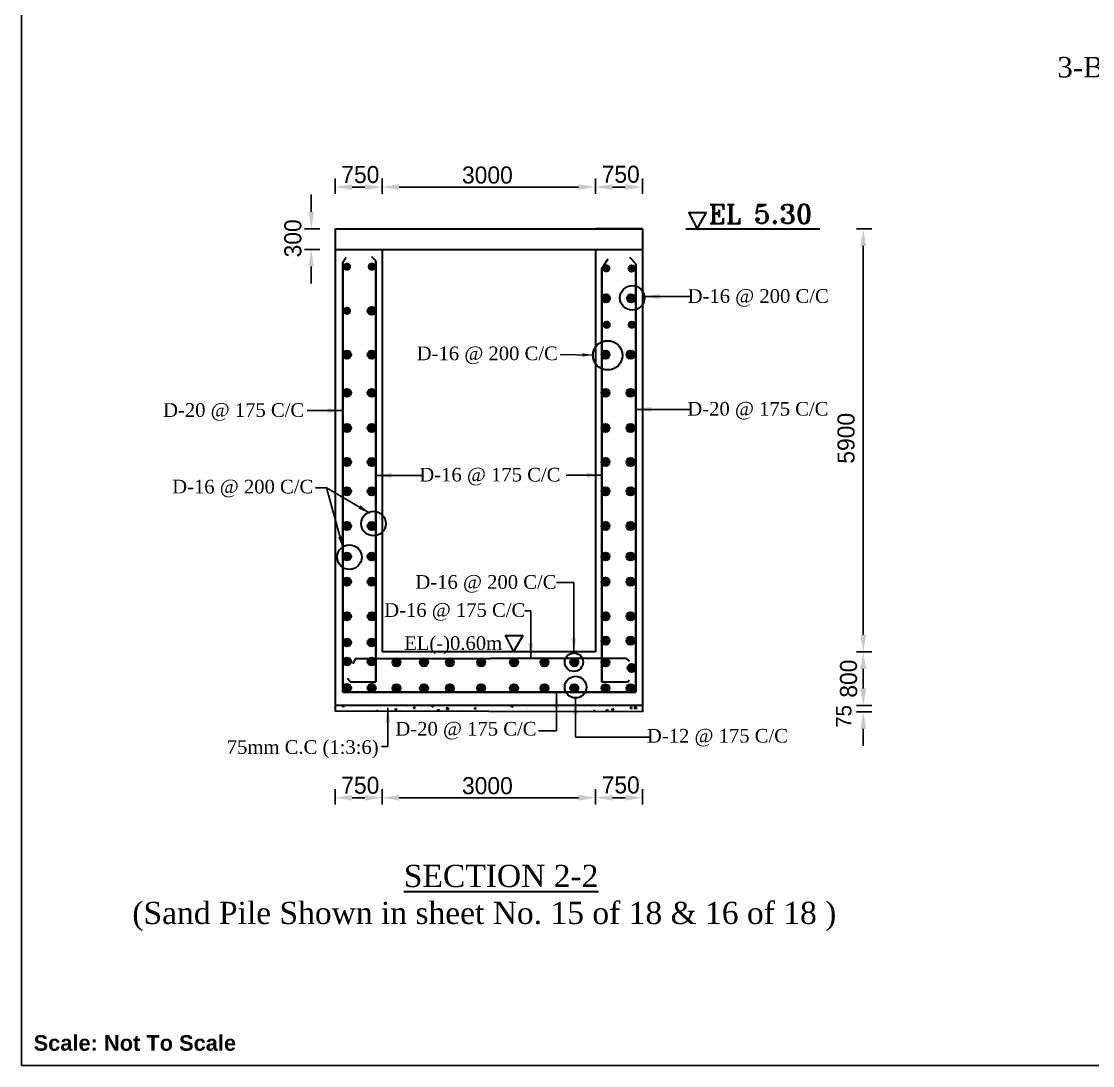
# Model space of a CAD drawing. Extents: x -1206532 to 786809, y -4288605 to 172932.
# Drawn here: x -581042 to -549675, y -4274386 to -4243805 of the extents above; entities that cross this region are included whole.
import ezdxf

# ---------------------------------------------------------------- set-up
doc = ezdxf.new("R2010")
doc.units = 0
doc.header["$LTSCALE"] = 300
doc.header["$MEASUREMENT"] = 0
doc.layers.get('0').update_dxf_attribs({"linetype": 'CONTINUOUS'})
doc.layers.get('DEFPOINTS').update_dxf_attribs({"linetype": 'CONTINUOUS'})
doc.layers.add('LINE', color=7, linetype='CONTINUOUS')
doc.layers.add('Other line', color=7, linetype='CONTINUOUS', lineweight=15)
doc.layers.add('Text 20', color=7, linetype='CONTINUOUS', lineweight=15)
doc.styles.add('Arial-200', font='ARIAL_0.TTF')
doc.styles.add('BIG', font='ROMANT.SHX')
doc.styles.add('TIMES', font='TIMES_0.TTF')
doc.dimstyles.new('3', dxfattribs={"dimtxt": 225, "dimasz": 350, "dimexe": 100, "dimexo": 25, "dimgap": 9, "dimtad": 0, "dimdec": 0, "dimzin": 0, "dimdsep": 46, "dimtxsty": 'Standard', "dimcen": 0, "dimclrd": 5, "dimclre": 6, "dimclrt": 1, "dimadec": 0, "dimazin": 0, "dimtfac": 1, "dimtdec": 0, "dimtofl": 0, "dimtmove": 2, "dimatfit": 3, "dimfxl": 1, "dimtolj": 1, "dimtzin": 0, "dimarcsym": 0})
doc.dimstyles.new('ISO-25', dxfattribs={"dimtxt": 2.5, "dimasz": 2.5, "dimexe": 1.25, "dimexo": 0.625, "dimtad": 1, "dimtxsty": 'Standard', "dimcen": 2.5, "dimadec": 0, "dimazin": 0, "dimtfac": 1, "dimtmove": 0, "dimatfit": 3, "dimfxl": 1, "dimarcsym": 0})

# ---------------------------------------------------------------- blocks, each defined once
blk = doc.blocks.new('*D776')
at = {"layer": 'DEFPOINTS', "color": 0, "lineweight": 30}
for p in [(-570483, -4266207), (-564233, -4265999), (-570483, -4266542)]:
    blk.add_point(p, dxfattribs=at)
at = {"layer": 'LINE', "color": 7, "lineweight": -2}
for p, q in [((-570483, -4266292), (-570483, -4266742)), ((-564733, -4266542), (-569983, -4266542)), ((-564233, -4266292), (-564233, -4266742))]:
    blk.add_line(p, q, dxfattribs=at)
at = {"layer": 'LINE', "color": 7, "lineweight": 30}
for points in [[(-569983, -4266459), (-569983, -4266625), (-570483, -4266542)], [(-564733, -4266459), (-564733, -4266625), (-564233, -4266542)]]:
    blk.add_solid(points, dxfattribs=at)
at = {"layer": 'LINE', "color": 7, "lineweight": 30, "insert": (-567397, -4266192), "char_height": 500, "attachment_point": 5}
blk.add_mtext('\\A1;3000', dxfattribs=at)
blk = doc.blocks.new('*D777')
at = {"layer": 'DEFPOINTS', "color": 0, "lineweight": 30}
for p in [(-564233, -4265999), (-562858, -4266109), (-564233, -4266542)]:
    blk.add_point(p, dxfattribs=at)
at = {"layer": 'LINE', "color": 7, "lineweight": -2}
for p, q in [((-564233, -4266292), (-564233, -4266742)), ((-563358, -4266542), (-563733, -4266542)), ((-562858, -4266292), (-562858, -4266742))]:
    blk.add_line(p, q, dxfattribs=at)
at = {"layer": 'LINE', "color": 7, "lineweight": 30}
for points in [[(-563733, -4266459), (-563733, -4266625), (-564233, -4266542)], [(-563358, -4266459), (-563358, -4266625), (-562858, -4266542)]]:
    blk.add_solid(points, dxfattribs=at)
at = {"layer": 'LINE', "color": 7, "lineweight": 30, "insert": (-563493, -4266169), "char_height": 500, "attachment_point": 5}
blk.add_mtext('\\A1;750', dxfattribs=at)
blk = doc.blocks.new('*D778')
at = {"layer": 'DEFPOINTS', "color": 0, "lineweight": 30}
for p in [(-571858, -4266207), (-570483, -4266207), (-571858, -4266542)]:
    blk.add_point(p, dxfattribs=at)
at = {"layer": 'LINE', "color": 7, "lineweight": -2}
for p, q in [((-571858, -4266292), (-571858, -4266742)), ((-570983, -4266542), (-571358, -4266542)), ((-570483, -4266292), (-570483, -4266742))]:
    blk.add_line(p, q, dxfattribs=at)
at = {"layer": 'LINE', "color": 7, "lineweight": 30}
for points in [[(-571358, -4266459), (-571358, -4266625), (-571858, -4266542)], [(-570983, -4266459), (-570983, -4266625), (-570483, -4266542)]]:
    blk.add_solid(points, dxfattribs=at)
at = {"layer": 'LINE', "color": 7, "lineweight": 30, "insert": (-571118, -4266179), "char_height": 500, "attachment_point": 5}
blk.add_mtext('\\A1;750', dxfattribs=at)
blk = doc.blocks.new('*D779')
at = {"layer": 'DEFPOINTS', "color": 0, "lineweight": 30}
for p in [(-556137, -4262267), (-556391, -4263839), (-556135, -4263839)]:
    blk.add_point(p, dxfattribs=at)
at = {"layer": 'LINE', "color": 7, "lineweight": -2}
for p, q in [((-556142, -4262267), (-556591, -4262267)), ((-556391, -4262767), (-556391, -4263339)), ((-556141, -4263839), (-556591, -4263839))]:
    blk.add_line(p, q, dxfattribs=at)
at = {"layer": 'LINE', "color": 7, "lineweight": 30}
for points in [[(-556474, -4262767), (-556307, -4262767), (-556391, -4262267)], [(-556474, -4263339), (-556307, -4263339), (-556391, -4263839)]]:
    blk.add_solid(points, dxfattribs=at)
at = {"layer": 'LINE', "color": 7, "lineweight": 30, "insert": (-556819, -4263054), "char_height": 500, "attachment_point": 5, "rotation": 90}
blk.add_mtext('\\A1;800', dxfattribs=at)
blk = doc.blocks.new('*D780')
at = {"layer": 'DEFPOINTS', "color": 0, "lineweight": 30}
for p in [(-556391, -4263839), (-556135, -4263839), (-556114, -4264026)]:
    blk.add_point(p, dxfattribs=at)
at = {"layer": 'LINE', "color": 7, "lineweight": -2}
for p, q in [((-556391, -4263339), (-556391, -4262839)), ((-556141, -4263839), (-556591, -4263839)), ((-556141, -4264026), (-556591, -4264026)), ((-556391, -4264526), (-556391, -4265026))]:
    blk.add_line(p, q, dxfattribs=at)
at = {"layer": 'LINE', "color": 7, "lineweight": 30}
for points in [[(-556474, -4263339), (-556307, -4263339), (-556391, -4263839)], [(-556474, -4264526), (-556307, -4264526), (-556391, -4264026)]]:
    blk.add_solid(points, dxfattribs=at)
at = {"layer": 'LINE', "color": 7, "lineweight": 30, "insert": (-556958, -4264161), "char_height": 450, "attachment_point": 5, "rotation": 90}
blk.add_mtext('\\A1;75', dxfattribs=at)
blk = doc.blocks.new('*D781')
at = {"layer": 'DEFPOINTS', "color": 0, "lineweight": 30}
for p in [(-555230, -4249878), (-556391, -4262267), (-556135, -4262267)]:
    blk.add_point(p, dxfattribs=at)
at = {"layer": 'LINE', "color": 7, "lineweight": -2}
for p, q in [((-556141, -4249878), (-556591, -4249878)), ((-556391, -4250378), (-556391, -4261767)), ((-556141, -4262267), (-556591, -4262267))]:
    blk.add_line(p, q, dxfattribs=at)
at = {"layer": 'LINE', "color": 7, "lineweight": 30}
for points in [[(-556474, -4250378), (-556307, -4250378), (-556391, -4249878)], [(-556474, -4261767), (-556307, -4261767), (-556391, -4262267)]]:
    blk.add_solid(points, dxfattribs=at)
at = {"layer": 'LINE', "color": 7, "lineweight": 30, "insert": (-556891, -4256014), "char_height": 500, "attachment_point": 5, "rotation": 90}
blk.add_mtext('\\A1;5900', dxfattribs=at)
blk = doc.blocks.new('*D782')
at = {"layer": 'DEFPOINTS', "color": 0, "lineweight": 30}
for p in [(-570483, -4248321), (-564233, -4248113), (-570483, -4248656)]:
    blk.add_point(p, dxfattribs=at)
at = {"layer": 'LINE', "color": 7, "lineweight": -2}
for p, q in [((-570483, -4248406), (-570483, -4248856)), ((-564733, -4248656), (-569983, -4248656)), ((-564233, -4248406), (-564233, -4248856))]:
    blk.add_line(p, q, dxfattribs=at)
at = {"layer": 'LINE', "color": 7, "lineweight": 30}
for points in [[(-569983, -4248572), (-569983, -4248739), (-570483, -4248656)], [(-564733, -4248572), (-564733, -4248739), (-564233, -4248656)]]:
    blk.add_solid(points, dxfattribs=at)
at = {"layer": 'LINE', "color": 7, "lineweight": 30, "insert": (-567397, -4248306), "char_height": 500, "attachment_point": 5}
blk.add_mtext('\\A1;3000', dxfattribs=at)
blk = doc.blocks.new('*D783')
at = {"layer": 'DEFPOINTS', "color": 0, "lineweight": 30}
for p in [(-564233, -4248113), (-562858, -4248222), (-564233, -4248656)]:
    blk.add_point(p, dxfattribs=at)
at = {"layer": 'LINE', "color": 7, "lineweight": -2}
for p, q in [((-564233, -4248406), (-564233, -4248856)), ((-563358, -4248656), (-563733, -4248656)), ((-562858, -4248406), (-562858, -4248856))]:
    blk.add_line(p, q, dxfattribs=at)
at = {"layer": 'LINE', "color": 7, "lineweight": 30}
for points in [[(-563733, -4248572), (-563733, -4248739), (-564233, -4248656)], [(-563358, -4248572), (-563358, -4248739), (-562858, -4248656)]]:
    blk.add_solid(points, dxfattribs=at)
at = {"layer": 'LINE', "color": 7, "lineweight": 30, "insert": (-563493, -4248283), "char_height": 500, "attachment_point": 5}
blk.add_mtext('\\A1;750', dxfattribs=at)
blk = doc.blocks.new('*D784')
at = {"layer": 'DEFPOINTS', "color": 0, "lineweight": 30}
for p in [(-571858, -4248321), (-570483, -4248321), (-571858, -4248656)]:
    blk.add_point(p, dxfattribs=at)
at = {"layer": 'LINE', "color": 7, "lineweight": -2}
for p, q in [((-571858, -4248406), (-571858, -4248856)), ((-570983, -4248656), (-571358, -4248656)), ((-570483, -4248406), (-570483, -4248856))]:
    blk.add_line(p, q, dxfattribs=at)
at = {"layer": 'LINE', "color": 7, "lineweight": 30}
for points in [[(-571358, -4248572), (-571358, -4248739), (-571858, -4248656)], [(-570983, -4248572), (-570983, -4248739), (-570483, -4248656)]]:
    blk.add_solid(points, dxfattribs=at)
at = {"layer": 'LINE', "color": 7, "lineweight": 30, "insert": (-571118, -4248292), "char_height": 500, "attachment_point": 5}
blk.add_mtext('\\A1;750', dxfattribs=at)
blk = doc.blocks.new('*D862')
at = {"layer": 'DEFPOINTS', "color": 0, "lineweight": 30}
for p in [(-572555, -4249878), (-572286, -4249878), (-572286, -4250482)]:
    blk.add_point(p, dxfattribs=at)
at = {"layer": 'LINE', "color": 7, "lineweight": -2}
for p, q in [((-572555, -4249378), (-572555, -4248878)), ((-572305, -4249878), (-572755, -4249878)), ((-572305, -4250482), (-572755, -4250482)), ((-572555, -4250982), (-572555, -4251482))]:
    blk.add_line(p, q, dxfattribs=at)
at = {"layer": 'LINE', "color": 7, "lineweight": 30}
for points in [[(-572639, -4249378), (-572472, -4249378), (-572555, -4249878)], [(-572639, -4250982), (-572472, -4250982), (-572555, -4250482)]]:
    blk.add_solid(points, dxfattribs=at)
at = {"layer": 'LINE', "color": 7, "lineweight": 30, "insert": (-573091, -4250159), "char_height": 500, "attachment_point": 5, "rotation": 90}
blk.add_mtext('\\A1;300', dxfattribs=at)

msp = doc.modelspace()

# ---------------------------------------------------------------- hatches: boundary and pattern name
at = {"layer": 'LINE', "lineweight": 30}
for points in [[(-571628.451, -4250988.515, -1), (-571388.662, -4250988.515, -1)], [(-570903.777, -4250988.515, -1), (-570663.988, -4250988.515, -1)], [(-564033.764, -4251037.319, -1), (-563793.975, -4251037.319, -1)], [(-563294.405, -4251041.337, -1), (-563054.616, -4251041.337, -1)], [(-564042.505, -4251916.273, -1), (-563802.716, -4251916.273, -1)], [(-563311.184, -4251916.273, -1), (-563071.395, -4251916.273, -1)], [(-570901.894, -4252271, -1), (-570662.106, -4252271, -1)], [(-571628.451, -4252280.629, -1), (-571388.662, -4252280.629, -1)], [(-564023.215, -4252689, -1), (-563783.426, -4252689, -1)], [(-563291.894, -4252689, -1), (-563052.106, -4252689, -1)], [(-571628.451, -4253562.877, -1), (-571388.662, -4253562.877, -1)], [(-570903.777, -4253562.877, -1), (-570663.988, -4253562.877, -1)], [(-564057.888, -4253562.877, -1), (-563818.1, -4253562.877, -1)], [(-563326.567, -4253562.877, -1), (-563086.779, -4253562.877, -1)], [(-571628.451, -4254681.293, -1), (-571388.662, -4254681.293, -1)], [(-570903.777, -4254681.293, -1), (-570663.988, -4254681.293, -1)], [(-564057.888, -4254681.293, -1), (-563818.1, -4254681.293, -1)], [(-563326.567, -4254681.293, -1), (-563086.779, -4254681.293, -1)], [(-571628.451, -4255712.992, -1), (-571388.662, -4255712.992, -1)], [(-570903.777, -4255712.992, -1), (-570663.988, -4255712.992, -1)], [(-564057.888, -4255712.992, -1), (-563818.1, -4255712.992, -1)], [(-563326.567, -4255712.992, -1), (-563086.779, -4255712.992, -1)], [(-571628.451, -4256709.489, -1), (-571388.662, -4256709.489, -1)], [(-570903.777, -4256709.489, -1), (-570663.988, -4256709.489, -1)], [(-564057.888, -4256709.489, -1), (-563818.1, -4256709.489, -1)], [(-563326.567, -4256709.489, -1), (-563086.779, -4256709.489, -1)], [(-571628.451, -4257566.681, -1), (-571388.662, -4257566.681, -1)], [(-570903.777, -4257566.681, -1), (-570663.988, -4257566.681, -1)], [(-564057.888, -4257566.681, -1), (-563818.1, -4257566.681, -1)], [(-563326.567, -4257566.681, -1), (-563086.779, -4257566.681, -1)], [(-571628.451, -4258582.282, -1), (-571388.662, -4258582.282, -1)], [(-570903.777, -4258582.282, -1), (-570663.988, -4258582.282, -1)], [(-564057.888, -4258582.282, -1), (-563818.1, -4258582.282, -1)], [(-563326.567, -4258582.282, -1), (-563086.779, -4258582.282, -1)], [(-571628.451, -4259476.65, -1), (-571388.662, -4259476.65, -1)], [(-570903.777, -4259476.65, -1), (-570663.988, -4259476.65, -1)], [(-564057.888, -4259476.65, -1), (-563818.1, -4259476.65, -1)], [(-563326.567, -4259476.65, -1), (-563086.779, -4259476.65, -1)], [(-571628.451, -4260211.656, -1), (-571388.662, -4260211.656, -1)], [(-570903.777, -4260211.656, -1), (-570663.988, -4260211.656, -1)], [(-564057.888, -4260211.656, -1), (-563818.1, -4260211.656, -1)], [(-563326.567, -4260211.656, -1), (-563086.779, -4260211.656, -1)], [(-571628.451, -4261227.257, -1), (-571388.662, -4261227.257, -1)], [(-570903.777, -4261227.257, -1), (-570663.988, -4261227.257, -1)], [(-564057.888, -4261227.257, -1), (-563818.1, -4261227.257, -1)], [(-563326.567, -4261227.257, -1), (-563086.779, -4261227.257, -1)], [(-571628.451, -4261996.643, -1), (-571388.662, -4261996.643, -1)], [(-570903.777, -4261996.643, -1), (-570663.988, -4261996.643, -1)], [(-564057.888, -4261944.098, -1), (-563818.1, -4261944.098, -1)], [(-563326.567, -4261944.098, -1), (-563086.779, -4261944.098, -1)], [(-571628.451, -4262552.11, -1), (-571388.662, -4262552.11, -1)], [(-570903.777, -4262552.11, -1), (-570663.988, -4262552.11, -1)], [(-570180.116, -4262573.358, -1), (-569940.327, -4262573.358, -1)], [(-569375.899, -4262573.358, -1), (-569136.11, -4262573.358, -1)], [(-568616.364, -4262573.358, -1), (-568376.575, -4262573.358, -1)], [(-567700.451, -4262573.358, -1), (-567460.663, -4262573.358, -1)], [(-566739.857, -4262573.358, -1), (-566500.069, -4262573.358, -1)], [(-565846.294, -4262573.358, -1), (-565606.506, -4262573.358, -1)], [(-564974.05, -4262573.358, -1), (-564734.261, -4262573.358, -1)], [(-564057.888, -4262573.358, -1), (-563818.1, -4262573.358, -1)], [(-563294.49, -4262742.388, -1), (-563054.701, -4262742.388, -1)], [(-571628.451, -4263329.763, -1), (-571388.662, -4263329.763, -1)], [(-570903.777, -4263329.763, -1), (-570663.988, -4263329.763, -1)], [(-570180.116, -4263332.329, -1), (-569940.327, -4263332.329, -1)], [(-569375.899, -4263332.329, -1), (-569136.11, -4263332.329, -1)], [(-568616.364, -4263332.329, -1), (-568376.575, -4263332.329, -1)], [(-567700.451, -4263332.329, -1), (-567460.663, -4263332.329, -1)], [(-566739.857, -4263332.329, -1), (-566500.069, -4263332.329, -1)], [(-565846.294, -4263332.329, -1), (-565606.506, -4263332.329, -1)], [(-564974.05, -4263332.329, -1), (-564734.261, -4263332.329, -1)], [(-564057.888, -4263332.329, -1), (-563818.1, -4263332.329, -1)], [(-563326.567, -4263332.329, -1), (-563086.779, -4263332.329, -1)]]:
    msp.add_hatch(color=256, dxfattribs=at).paths.add_polyline_path(points)

# ---------------------------------------------------------------- linework, layer by layer
at = {"linetype": 'ByBlock', "lineweight": 30}
for points in [[(-561258.47, -4249877.588), (-560988.47, -4249407.588), (-561498.47, -4249407.588), (-561258.47, -4249877.588)], [(-566630.377, -4262266.738), (-566360.377, -4261796.738), (-566870.377, -4261796.738), (-566630.377, -4262266.738)]]:
    msp.add_lwpolyline(points, dxfattribs=at)
for centre, radius in [((-563155.903, -4251903.805), 359.933), ((-563874.376, -4253584.421), 429.352), ((-570732.462, -4258513.16), 359.933), ((-571438.642, -4259494.301), 359.933), ((-564863.285, -4262571.369), 270)]:
    msp.add_circle(centre, radius, dxfattribs=at)
at = {"layer": 'LINE', "lineweight": 30}
for p, q in [((-571857.505, -4249877.588), (-571857.505, -4262266.738)), ((-562857.505, -4249877.588), (-564232.505, -4249877.588)), ((-562857.505, -4249877.588), (-562857.505, -4264026.238)), ((-561589.528, -4249877.588), (-557662.427, -4249877.588)), ((-570482.505, -4250481.989), (-570482.505, -4262266.738)), ((-564232.505, -4250481.989), (-564232.505, -4262266.738)), ((-564232.505, -4262266.738), (-570482.505, -4262266.738)), ((-562857.505, -4263838.738), (-571857.505, -4263838.738)), ((-562857.505, -4264026.238), (-571857.505, -4264001.639))]:
    msp.add_line(p, q, dxfattribs=at)
at = {"layer": 'LINE', "color": 0, "lineweight": 30}
for p, q in [((-571627.786, -4250851.753), (-571535.874, -4250711.356)), ((-570660.784, -4250820.794), (-570779.595, -4250698.131)), ((-564042.505, -4251044.776), (-563856.538, -4250760.711)), ((-563047.505, -4250903.111), (-563224.737, -4250720.133))]:
    msp.add_line(p, q, dxfattribs=at)
at = {"layer": 'LINE', "lineweight": 40}
for p, q in [((-571627.786, -4250851.753), (-571627.786, -4263451.738)), ((-570660.784, -4250820.794), (-570660.784, -4263147.407)), ((-563047.505, -4250903.111), (-563047.505, -4263451.738)), ((-564042.505, -4251044.776), (-564042.505, -4263147.407)), ((-563350.236, -4262456.738), (-571266.735, -4262470.39)), ((-563047.505, -4263451.738), (-571627.786, -4263451.738))]:
    msp.add_line(p, q, dxfattribs=at)
at = {"layer": 'LINE'}
msp.add_lwpolyline([(-581042.407, -4274386.323), (-498437.505, -4274386.323), (-498437.505, -4215972.857), (-581042.407, -4215972.857)], close=True, dxfattribs=at)
at = {"layer": 'LINE', "lineweight": 30}
for centre, radius in [((-563922.611, -4251916.273), 119.894), ((-563191.29, -4251916.273), 119.894), ((-570783.882, -4252280.629), 119.894), ((-571508.557, -4253562.877), 119.894), ((-570783.882, -4253562.877), 119.894), ((-563937.994, -4253562.877), 119.894), ((-563206.673, -4253562.877), 119.894), ((-571508.557, -4254681.293), 119.894), ((-570783.882, -4254681.293), 119.894), ((-563937.994, -4254681.293), 119.894), ((-563206.673, -4254681.293), 119.894), ((-571508.557, -4255712.992), 119.894), ((-570783.882, -4255712.992), 119.894), ((-563937.994, -4255712.992), 119.894), ((-563206.673, -4255712.992), 119.894), ((-571508.557, -4256709.489), 119.894), ((-570783.882, -4256709.489), 119.894), ((-563937.994, -4256709.489), 119.894), ((-563206.673, -4256709.489), 119.894), ((-571508.557, -4257566.681), 119.894), ((-570783.882, -4257566.681), 119.894), ((-563937.994, -4257566.681), 119.894), ((-563206.673, -4257566.681), 119.894), ((-571508.557, -4258582.282), 119.894), ((-570783.882, -4258582.282), 119.894), ((-563937.994, -4258582.282), 119.894), ((-563206.673, -4258582.282), 119.894), ((-571508.557, -4259476.65), 119.894), ((-570783.882, -4259476.65), 119.894), ((-563937.994, -4259476.65), 119.894), ((-563206.673, -4259476.65), 119.894), ((-571508.557, -4260211.656), 119.894), ((-570783.882, -4260211.656), 119.894), ((-563937.994, -4260211.656), 119.894), ((-563206.673, -4260211.656), 119.894), ((-571508.557, -4261227.257), 119.894), ((-570783.882, -4261227.257), 119.894), ((-563937.994, -4261227.257), 119.894), ((-563206.673, -4261227.257), 119.894), ((-571508.557, -4261996.643), 119.894), ((-570783.882, -4261996.643), 119.894), ((-563937.994, -4261944.098), 119.894), ((-563206.673, -4261944.098), 119.894), ((-571508.557, -4262552.11), 119.894), ((-570783.882, -4262552.11), 119.894), ((-570060.222, -4262573.358), 119.894), ((-569256.005, -4262573.358), 119.894), ((-568496.469, -4262573.358), 119.894), ((-567580.557, -4262573.358), 119.894), ((-566619.963, -4262573.358), 119.894), ((-565726.4, -4262573.358), 119.894), ((-564854.155, -4262573.358), 119.894), ((-563937.994, -4262573.358), 119.894), ((-563174.596, -4262742.388), 119.894), ((-564814.143, -4263301.87), 316.84), ((-571508.557, -4263329.763), 119.894), ((-570783.882, -4263329.763), 119.894), ((-570060.222, -4263332.329), 119.894), ((-569256.005, -4263332.329), 119.894), ((-568496.469, -4263332.329), 119.894), ((-567580.557, -4263332.329), 119.894), ((-566619.963, -4263332.329), 119.894), ((-565726.4, -4263332.329), 119.894), ((-564854.155, -4263332.329), 119.894), ((-563937.994, -4263332.329), 119.894), ((-563206.673, -4263332.329), 119.894)]:
    msp.add_circle(centre, radius, dxfattribs=at)
at = {"layer": 'Other line', "color": 0, "lineweight": 30}
for p, q in [((-571857.505, -4249877.588), (-570482.505, -4249877.588)), ((-571857.505, -4249877.588), (-564232.505, -4249877.588)), ((-564232.505, -4249877.588), (-562857.505, -4249877.588)), ((-571857.505, -4250481.989), (-562857.505, -4250481.989)), ((-571857.505, -4262266.738), (-571857.505, -4264001.639)), ((-571266.735, -4262470.39), (-571342.154, -4262619.521)), ((-563350.236, -4262456.738), (-563232.188, -4262541.968)), ((-571417.883, -4263147.407), (-571496, -4263050)), ((-563285.406, -4263147.407), (-563244, -4263089)), ((-571417.883, -4263147.407), (-570660.784, -4263147.407)), ((-564042.505, -4263147.407), (-563285.406, -4263147.407)), ((-572057.158, -4263979.366), (-572057.158, -4263979.366)), ((-572057.158, -4263979.366), (-572057.158, -4263979.366)), ((-571914.869, -4263904.011), (-571914.869, -4263904.011)), ((-571914.869, -4263904.011), (-571914.869, -4263904.011)), ((-571861.974, -4263959.86), (-571861.974, -4263959.86)), ((-571861.974, -4263959.86), (-571861.974, -4263959.86)), ((-571726.784, -4263991.452), (-571726.784, -4263991.452)), ((-571587.478, -4263863.49), (-571639.992, -4263843.332)), ((-571622.504, -4263888.177), (-571637.711, -4263842.855)), ((-571587.478, -4263863.49), (-571624.784, -4263888.653)), ((-571477.479, -4263979.089), (-571477.479, -4263979.089)), ((-571326.417, -4263974.536), (-571326.417, -4263974.536)), ((-570926.05, -4263957.619), (-570926.05, -4263957.619)), ((-570835.331, -4263870.389), (-570835.331, -4263870.389)), ((-570717.646, -4263867.243), (-570717.646, -4263867.243)), ((-570624.081, -4264005.011), (-570618.941, -4263977.148)), ((-570598.18, -4264005.081), (-570621.214, -4263977.631)), ((-570551.282, -4263907.785), (-570551.282, -4263907.785)), ((-570525.683, -4263940.703), (-570525.683, -4263940.703)), ((-570363.527, -4263932.503), (-570363.527, -4263932.503)), ((-570328.106, -4263923.476), (-570328.106, -4263923.476)), ((-570125.316, -4263923.787), (-570125.316, -4263923.787)), ((-570047.11, -4263973.657), (-570091.939, -4263977.579)), ((-570089.668, -4263977.095), (-570080.996, -4263930.083)), ((-570047.112, -4263973.657), (-570083.268, -4263930.567)), ((-569949.276, -4263971.49), (-569949.276, -4263971.49)), ((-569889.864, -4263994.862), (-569889.864, -4263994.862)), ((-569724.95, -4263906.871), (-569724.95, -4263906.871)), ((-569509.165, -4263926.593), (-569553.994, -4263930.515)), ((-569551.723, -4263930.031), (-569543.051, -4263883.019)), ((-569509.166, -4263926.593), (-569545.323, -4263883.503)), ((-569482.719, -4263990.699), (-569482.719, -4263990.699)), ((-569376.022, -4264008.422), (-569376.006, -4264008.288)), ((-569324.583, -4263889.955), (-569324.583, -4263889.955)), ((-569321.497, -4263906.985), (-569321.497, -4263906.985)), ((-569082.352, -4263973.782), (-569082.352, -4263973.782)), ((-568971.22, -4263879.529), (-569016.049, -4263883.451)), ((-569013.778, -4263882.966), (-569005.619, -4263838.738)), ((-568971.221, -4263879.529), (-569005.449, -4263838.738)), ((-568924.216, -4263873.039), (-568924.216, -4263873.039)), ((-568884.107, -4263982.064), (-568884.107, -4263982.064)), ((-568857.651, -4263860.922), (-568857.651, -4263860.922)), ((-568801.617, -4263985.257), (-568854.131, -4263965.099)), ((-568836.658, -4264009.896), (-568851.85, -4263964.62)), ((-568801.617, -4263985.256), (-568838.14, -4264009.892)), ((-568804.948, -4263878.873), (-568804.948, -4263878.873)), ((-568681.985, -4263956.866), (-568681.985, -4263956.866)), ((-568669.896, -4263885.641), (-568669.896, -4263885.641)), ((-568519.474, -4263945.801), (-568586.177, -4263956.146)), ((-568583.862, -4263955.375), (-568575.576, -4263884.148)), ((-568519.474, -4263945.801), (-568577.89, -4263884.919)), ((-568523.849, -4263856.123), (-568523.849, -4263856.123)), ((-568419.871, -4263931.681), (-568419.871, -4263931.681)), ((-568281.618, -4263939.95), (-568281.618, -4263939.95)), ((-568196.233, -4263947.999), (-568196.233, -4263947.999)), ((-568123.482, -4263839.206), (-568123.482, -4263839.206)), ((-568030.331, -4263987.914), (-568030.331, -4263987.914)), ((-567912.184, -4263985.395), (-567912.184, -4263985.395)), ((-567881.251, -4263923.034), (-567881.251, -4263923.034)), ((-567723.77, -4263925.191), (-567776.284, -4263905.033)), ((-567758.796, -4263949.875), (-567774.003, -4263904.553)), ((-567723.77, -4263925.191), (-567761.076, -4263950.354)), ((-567724.43, -4264010.114), (-567724.43, -4264010.114)), ((-567722.895, -4263869.755), (-567722.895, -4263869.755)), ((-567480.885, -4263906.118), (-567480.885, -4263906.118)), ((-567285.506, -4263944.833), (-567285.506, -4263944.833)), ((-567275.543, -4263839.065), (-567275.543, -4263839.065)), ((-567080.518, -4263889.202), (-567080.518, -4263889.202)), ((-566976.265, -4263838.778), (-566976.265, -4263838.778)), ((-566886.003, -4263895.297), (-566886.003, -4263895.297)), ((-566645.923, -4263865.126), (-566698.437, -4263844.967)), ((-566680.949, -4263889.809), (-566696.156, -4263844.487)), ((-566645.923, -4263865.125), (-566683.229, -4263890.288)), ((-566680.151, -4263872.285), (-566680.151, -4263872.285)), ((-566668.405, -4263855.237), (-566668.405, -4263855.237)), ((-566507.173, -4263943.311), (-566507.173, -4263943.311)), ((-566502.602, -4263901.137), (-566502.602, -4263901.137)), ((-566279.784, -4263855.369), (-566279.784, -4263855.369)), ((-566231.015, -4263930.316), (-566231.015, -4263930.316)), ((-566218.553, -4263938.532), (-566218.553, -4263938.532)), ((-566122.096, -4263996.119), (-566122.096, -4263996.119)), ((-566030.798, -4263963.251), (-566030.798, -4263963.251)), ((-565793.626, -4264005.395), (-565793.626, -4264005.395)), ((-565362.845, -4263850.695), (-565362.845, -4263850.695)), ((-564977.768, -4263903.503), (-564977.768, -4263903.503)), ((-564808.971, -4263854.274), (-564808.971, -4263854.274)), ((-564588.228, -4263959.735), (-564588.228, -4263959.735)), ((-564524.922, -4263891.67), (-564524.922, -4263891.67)), ((-564337.167, -4263916.388), (-564337.167, -4263916.388)), ((-564276.119, -4264022.361), (-564267.663, -4263976.518)), ((-564233.779, -4264020.096), (-564269.935, -4263977.006)), ((-564233.777, -4264020.096), (-564260.16, -4264022.404)), ((-564209.398, -4264007.749), (-564209.398, -4264007.749)), ((-564075.033, -4263858.212), (-564075.033, -4263858.212)), ((-563860.062, -4263986.892), (-563912.576, -4263966.734)), ((-563895.088, -4264011.573), (-563910.295, -4263966.251)), ((-563860.062, -4263986.891), (-563897.368, -4264012.055)), ((-563875.847, -4264023.455), (-563872.425, -4263994.037)), ((-563847.182, -4264023.533), (-563874.74, -4263994.812)), ((-563863.505, -4263978.747), (-563863.505, -4263978.747)), ((-563695.832, -4263973.032), (-563740.661, -4263976.954)), ((-563738.39, -4263976.465), (-563729.718, -4263929.453)), ((-563695.833, -4263973.032), (-563731.99, -4263929.942)), ((-563637.643, -4263933.29), (-563637.643, -4263933.29)), ((-563579.456, -4264016.143), (-563579.456, -4264016.143)), ((-563443.9, -4263867.119), (-563443.9, -4263867.119)), ((-563157.887, -4263925.968), (-563202.716, -4263929.89)), ((-563200.445, -4263929.401), (-563191.773, -4263882.389)), ((-563200.253, -4264008.369), (-563200.253, -4264008.369)), ((-563157.888, -4263925.968), (-563194.045, -4263882.878)), ((-563169.867, -4264017.444), (-563169.867, -4264017.444)), ((-563015.893, -4263931.555), (-563082.596, -4263941.9)), ((-563080.281, -4263941.125), (-563071.995, -4263869.898)), ((-563015.893, -4263931.555), (-563074.309, -4263870.672)), ((-563065.07, -4263915.133), (-563065.07, -4263915.133))]:
    msp.add_line(p, q, dxfattribs=at)

# ---------------------------------------------------------------- texts
at = {"linetype": 'ByBlock', "lineweight": 30, "char_height": 400, "attachment_point": 3}
for s, insert, width in [('{\\fTimes New Roman|b0|i0|c0|p18;D-16 @ 200 C/C}', (-557401.495, -4251646.911), 4181.1469), ('{\\fTimes New Roman|b0|i0|c0|p18;D-16 @ 200 C/C}', (-565334.382, -4253326.737), 4181.1469), ('{\\fTimes New Roman|b0|i0|c0|p18;D-20 @ 175 C/C}', (-572762.11, -4254986.055), 4181.1469), ('{\\fTimes New Roman|b0|i0|c0|p18;D-20 @ 175 C/C}', (-557409.423, -4254950.449), 4181.1469), ('{\\fTimes New Roman|b0|i0|c0|p18;D-16 @ 175 C/C}', (-565258.071, -4256879.376), 4181.1469), ('{\\fTimes New Roman|b0|i0|c0|p18;D-16 @ 200 C/C}', (-572496.326, -4257228.891), 4181.1469), ('{\\fTimes New Roman|b0|i0|c0|p18;D-16 @ 200 C/C}', (-565373.365, -4260021.693), 4181.1469), ('{\\fTimes New Roman|b0|i0|c0|p18;D-16 @ 175 C/C}', (-566287.295, -4260843.97), 4181.1469), ('{\\fTimes New Roman|b0|i0|c0|p18;EL(-)0.60m}', (-566964.011, -4261812.031), 4181.1469), ('{\\fTimes New Roman|b0|i0|c0|p18;D-20 @ 175 C/C}', (-565958.318, -4264321.27), 4181.1469), ('{\\fTimes New Roman|b0|i0|c0|p18;D-12 @ 175 C/C}', (-558594.894, -4264526.402), 4181.1469), ('{\\fTimes New Roman|b0|i0|c0|p18;75mm C.C (1:3:6)}', (-570581.589, -4264856.38), 4523.64507)]:
    msp.add_mtext(s, dxfattribs=dict(at, insert=insert, width=width))
at = {"layer": 'LINE', "lineweight": 30, "insert": (-567609.395, -4268506.73), "char_height": 650, "width": 23417.44191, "attachment_point": 2, "style": 'Arial-200'}
msp.add_mtext('{\\fTimes New Roman|b1|i0|c0|p18;     \\fTimes New Roman|b0|i0|c0|p18;\\LSECTION 2-2\\l    \\P (Sand Pile Shown in sheet No. 15 of 18 & 16 of 18 )}', dxfattribs=at)
at = {"layer": 'LINE', "lineweight": 25, "insert": (-580685.495, -4273493.99), "char_height": 457.38, "attachment_point": 1}
msp.add_mtext('{\\fArial|b1|i0|c0|p34;Scale: Not To Scale}', dxfattribs=at)
at = {"layer": 'Other line', "color": 0, "lineweight": 30, "style": 'TIMES'}
msp.add_text('3-Bulb PVC water Stop', height=600, dxfattribs=at).set_placement((-550707.694, -4245443.994))
at = {"layer": 'Text 20', "lineweight": 30, "style": 'BIG'}
msp.add_text('EL 5.30', height=562.5, dxfattribs=at).set_placement((-560920.288, -4249724.78))

# ---------------------------------------------------------------- dimensions: what is measured, and where the dimension line sits
at = {"layer": 'LINE', "lineweight": 30}
for base, p1, p2, angle, text, override, picture, middle in [((-571857.505, -4248655.702), (-570482.505, -4248320.795), (-571857.505, -4248320.795), 180, '750', {"dimtxt": 500, "dimasz": 500, "dimexe": 200, "dimexo": 5, "dimdle": 250, "dimclrd": 7, "dimclre": 7, "dimclrt": 7, "dimfxl": 250, "dimfxlon": 1}, '*D784', (-571118.313, -4248292.474)), ((-570482.505, -4248655.702), (-564232.505, -4248112.715), (-570482.505, -4248320.795), 180, '3000', {"dimtxt": 500, "dimasz": 500, "dimexe": 200, "dimexo": 5, "dimdle": 250, "dimclrd": 7, "dimclre": 7, "dimclrt": 7, "dimfxl": 250, "dimfxlon": 1}, '*D782', (-567397.235, -4248305.645)), ((-564232.505, -4248655.702), (-562857.505, -4248222.348), (-564232.505, -4248112.715), 180, '750', {"dimtxt": 500, "dimasz": 500, "dimexe": 200, "dimexo": 5, "dimdle": 250, "dimclrd": 7, "dimclre": 7, "dimclrt": 7, "dimfxl": 250, "dimfxlon": 1}, '*D783', (-563493.313, -4248283.168)), ((-572555.27, -4249877.588), (-572286.439, -4250481.989), (-572286.439, -4249877.588), 270, '300', {"dimtxt": 500, "dimasz": 500, "dimexe": 200, "dimexo": 5, "dimdle": 250, "dimclrd": 7, "dimclre": 7, "dimclrt": 7, "dimfxl": 250, "dimfxlon": 1}, '*D862', (-573091, -4250158.97)), ((-556390.676, -4262266.738), (-555229.701, -4249877.588), (-556134.793, -4262266.738), 90, '5900', {"dimtxt": 500, "dimasz": 500, "dimexe": 200, "dimexo": 5, "dimdle": 250, "dimclrd": 7, "dimclre": 7, "dimclrt": 7, "dimfxl": 250, "dimfxlon": 1}, '*D781', (-556891, -4256013.732)), ((-556390.676, -4263838.738), (-556137.296, -4262266.738), (-556134.793, -4263838.738), 90, '800', {"dimtxt": 500, "dimasz": 500, "dimexe": 200, "dimexo": 5, "dimdle": 250, "dimclrd": 7, "dimclre": 7, "dimclrt": 7, "dimfxl": 250, "dimfxlon": 1}, '*D779', (-556819, -4263053.988)), ((-556390.676, -4263838.738), (-556114.349, -4264026.238), (-556134.793, -4263838.738), 90, '75', {"dimtxt": 450, "dimasz": 500, "dimexe": 200, "dimexo": 5, "dimdle": 250, "dimclrd": 7, "dimclre": 7, "dimclrt": 7, "dimfxl": 250, "dimfxlon": 1}, '*D780', (-556958.293, -4264161)), ((-571857.505, -4266541.885), (-570482.505, -4266206.979), (-571857.505, -4266206.979), 180, '750', {"dimtxt": 500, "dimasz": 500, "dimexe": 200, "dimexo": 5, "dimdle": 250, "dimclrd": 7, "dimclre": 7, "dimclrt": 7, "dimfxl": 250, "dimfxlon": 1}, '*D778', (-571118.313, -4266178.658)), ((-570482.505, -4266541.885), (-564232.505, -4265998.899), (-570482.505, -4266206.979), 180, '3000', {"dimtxt": 500, "dimasz": 500, "dimexe": 200, "dimexo": 5, "dimdle": 250, "dimclrd": 7, "dimclre": 7, "dimclrt": 7, "dimfxl": 250, "dimfxlon": 1}, '*D776', (-567397.235, -4266191.829)), ((-564232.505, -4266541.885), (-562857.505, -4266108.532), (-564232.505, -4265998.899), 180, '750', {"dimtxt": 500, "dimasz": 500, "dimexe": 200, "dimexo": 5, "dimdle": 250, "dimclrd": 7, "dimclre": 7, "dimclrt": 7, "dimfxl": 250, "dimfxlon": 1}, '*D777', (-563493.313, -4266169.351))]:
    dim = msp.add_linear_dim(base=base, p1=p1, p2=p2, angle=angle, text=text, dimstyle='3', override=override, dxfattribs=at)
    dim.commit()
    dim.dimension.update_dxf_attribs({"geometry": picture, "text_midpoint": middle, "dimtype": 160})

# ---------------------------------------------------------------- leaders
at = {"linetype": 'ByBlock', "lineweight": 30}
for points, override in [([(-562807.509, -4251864.149), (-561412.625, -4251864.149)], {"dimtxt": 500, "dimasz": 450, "dimclrd": 7, "dimclre": 7, "dimclrt": 7}), ([(-564317.044, -4253574.753), (-565270.451, -4253562.357)], {"dimtxt": 500, "dimasz": 300, "dimclrd": 7, "dimclre": 7, "dimclrt": 7}), ([(-571627.786, -4255203.523), (-572671.66, -4255203.523)], {"dimtxt": 500, "dimasz": 450, "dimclrd": 7, "dimclre": 7, "dimclrt": 7}), ([(-563047.505, -4255167.687), (-561444.892, -4255167.687)], {"dimtxt": 500, "dimasz": 450, "dimclrd": 7, "dimclre": 7, "dimclrt": 7}), ([(-570660.784, -4257103.444), (-569274.458, -4257103.444)], {"dimtxt": 500, "dimasz": 450, "dimclrd": 7, "dimclre": 7, "dimclrt": 7}), ([(-564042.505, -4257096.613), (-565086.378, -4257096.613)], {"dimtxt": 500, "dimasz": 450, "dimclrd": 7, "dimclre": 7, "dimclrt": 7}), ([(-564864.609, -4262301.693), (-564864.609, -4260241.693), (-565373.365, -4260241.693)], {"dimtxt": 500, "dimasz": 450, "dimclrd": 7, "dimclre": 7, "dimclrt": 7}), ([(-566128.917, -4262456.738), (-566128.917, -4261063.97), (-566296.702, -4261063.97)], {"dimtxt": 500, "dimasz": 450, "dimclrd": 7, "dimclre": 7, "dimclrt": 7}), ([(-565369.224, -4263451.738), (-565369.224, -4264577.663), (-565903.609, -4264577.663)], {"dimtxt": 500, "dimasz": 450, "dimclrd": 7, "dimclre": 7, "dimclrt": 7}), ([(-564814.143, -4263648.738), (-564814.143, -4264767.955), (-562647.178, -4264767.955)], {"dimtxt": 500, "dimasz": 450, "dimclrd": 7, "dimclre": 7, "dimclrt": 7}), ([(-570317.138, -4263906.247), (-570317.138, -4265043.456), (-570497.138, -4265043.456)], {"dimtxt": 500, "dimasz": 450, "dimclrd": 7, "dimclre": 7, "dimclrt": 7})]:
    msp.add_leader(points, dimstyle='ISO-25', override=override, dxfattribs=at)
at = {"layer": 'Other line', "color": 0, "lineweight": 30}
for points in [[(-570841.779, -4258204.908), (-572107.04, -4257464.511), (-572432.395, -4257464.511)], [(-571619.017, -4259234.233), (-572107.04, -4257464.511)]]:
    msp.add_leader(points, dimstyle='3', override={"dimgap": 9, "dimtad": 0, "dimclrd": 256, "dimclre": 0, "dimclrt": 0, "dimfxl": 700, "dimfxlon": 1}, dxfattribs=at)

doc.saveas('drawing.dxf')
